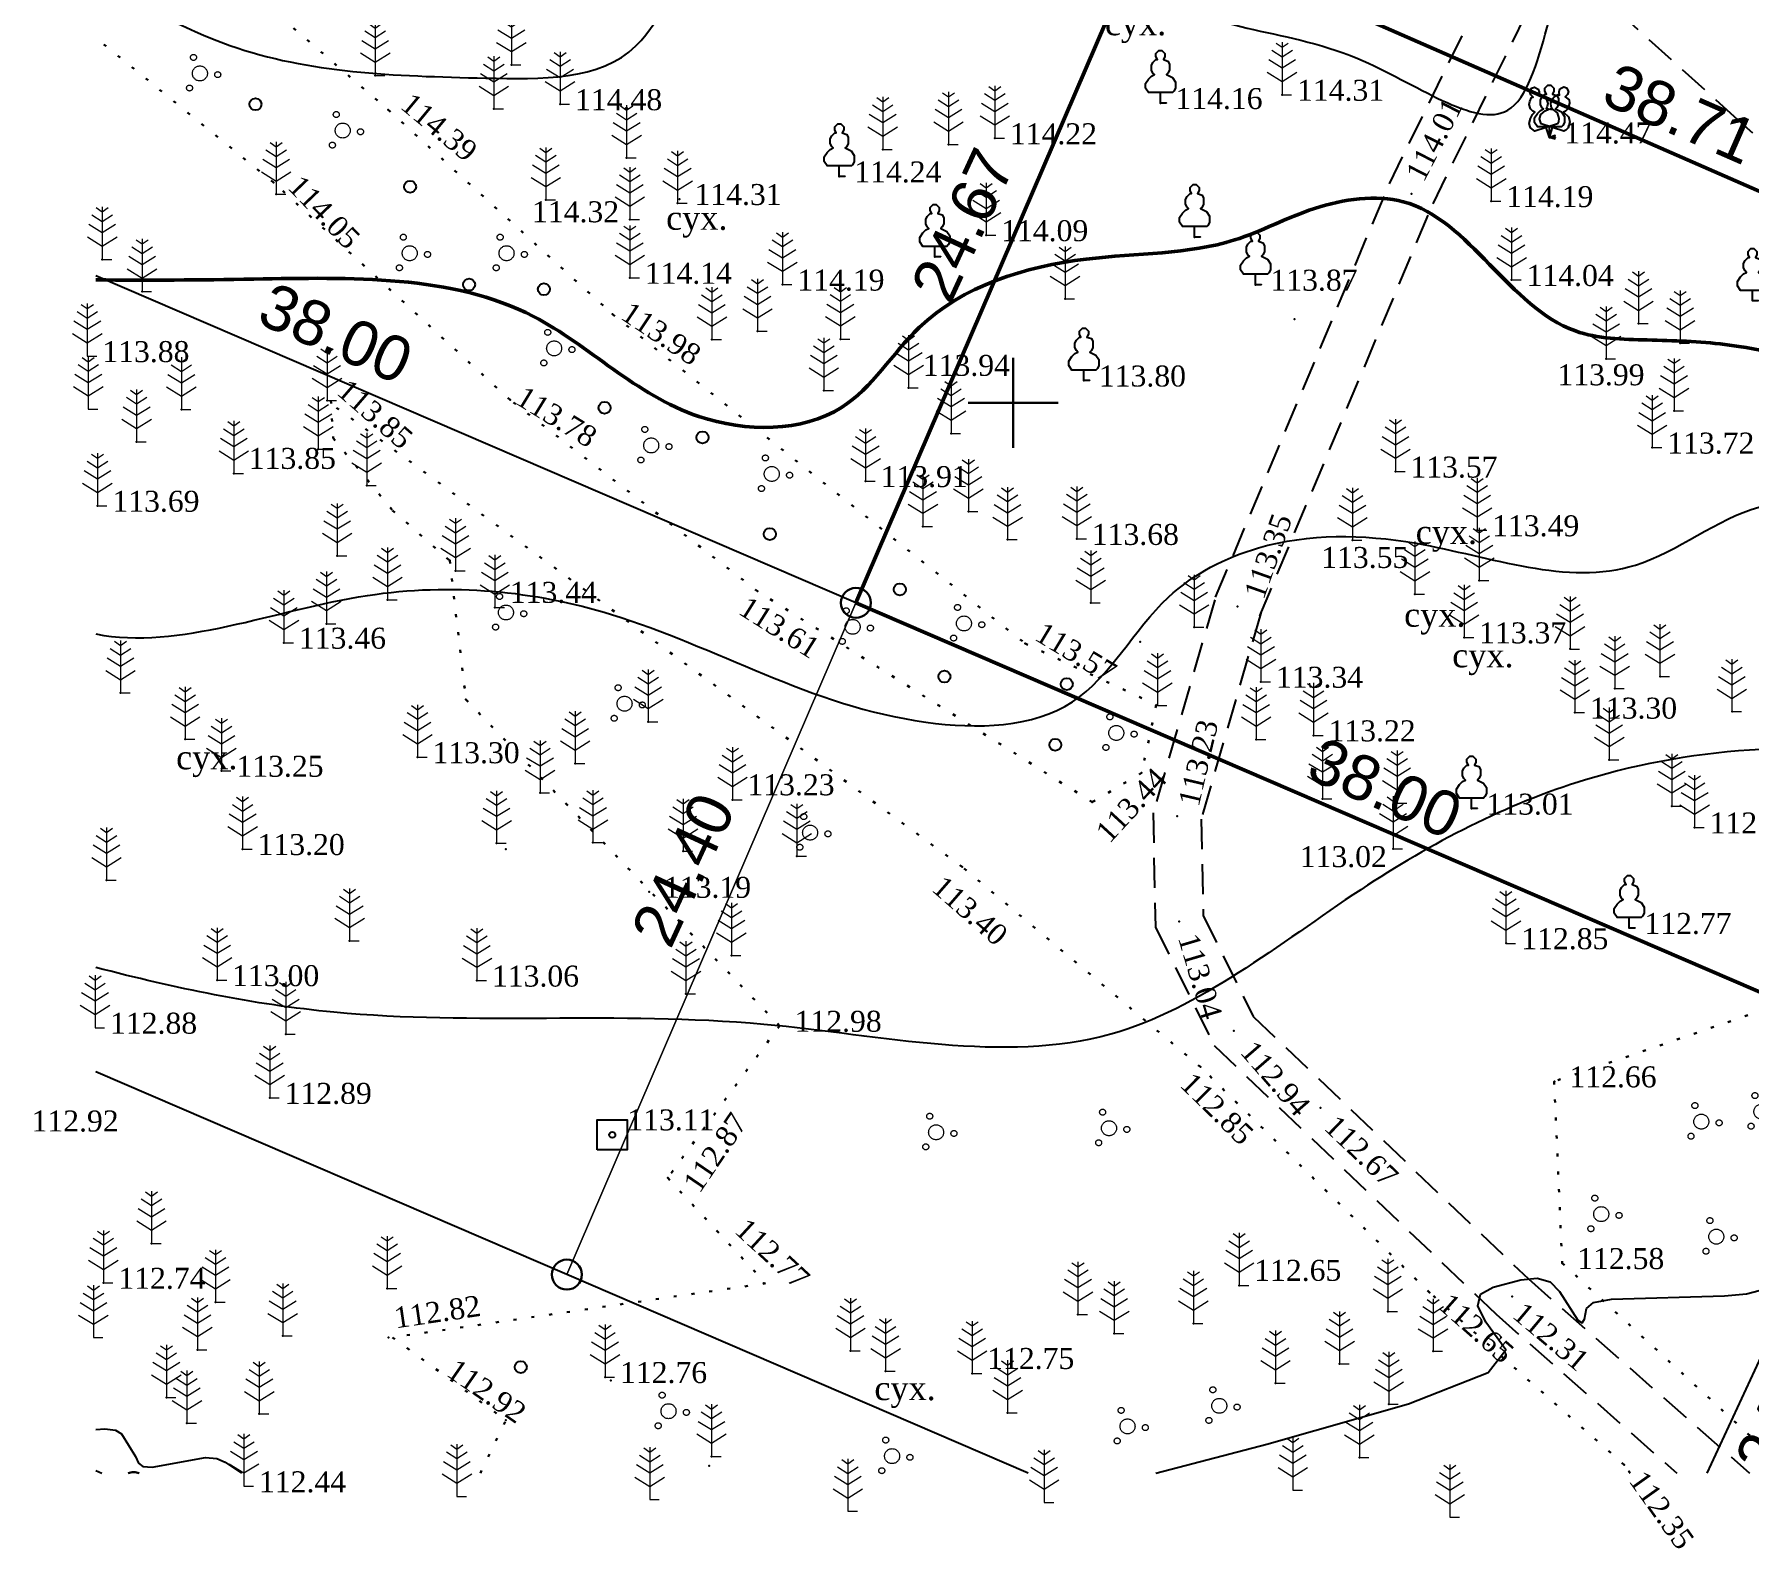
# Model space of a CAD drawing. Header units: millimetres. Extents: x 5405467 to 5405583, y 5524862 to 5524943.
# Drawn here: x 5405467.3 to 5405524.6, y 5524861.8 to 5524912.3 of the extents above; entities that cross this region are included whole.
import ezdxf
from ezdxf.enums import TextEntityAlignment as Align

# ---------------------------------------------------------------- set-up
doc = ezdxf.new("R2010")
doc.units = ezdxf.units.MM
for name, pattern in [('DASHEDX2', [1.5, 1, -0.5]), ('HIDDEN', [0.5, 0, -0.5]), ('суцільна', [50, 50, 0])]:
    doc.linetypes.add(name, pattern=pattern)
for name, color, linetype, lineweight in [('11900000', 1, 'Continuous', 30), ('Контур', 7, 'HIDDEN', 30), ('ТОЧКИ', 7, 'Continuous', 30), ('усл. знак', 7, 'суцільна', 20)]:
    doc.layers.add(name, color=color, linetype=linetype, lineweight=lineweight)
for name, color, linetype in [('SC007', 7, 'Continuous'), ('вис_1_1', 170, 'Continuous'), ('горизонтали', 42, 'Continuous'), ('дороги', 7, 'Continuous'), ('Ділянки_Межі', 10, 'Continuous'), ('надписи', 7, 'Continuous'), ('отметки', 7, 'Continuous'), ('промеры', 185, 'Continuous'), ('Растительность', 7, 'Continuous')]:
    doc.layers.add(name, color=color, linetype=linetype)
doc.styles.get("Standard").update_dxf_attribs({"font": 'arial.ttf'})
doc.styles.add('times', font='times.ttf')

# ---------------------------------------------------------------- blocks, each defined once
blk = doc.blocks.new('A$C2ACB5305')
at = {"layer": 'Растительность'}
blk.add_lwpolyline([(0.2, 0), (0.2, 0), (0, 0), (0, 0.35), (-0.4, 0.35), (-0.5, 0.5), (-0.5, 0.65), (-0.4, 0.8), (-0.3, 0.9), (-0.2, 0.95), (-0.25, 1), (-0.3, 1.1), (-0.3, 1.25), (-0.25, 1.35), (-0.15, 1.45), (-0.1, 1.45), (-0.15, 1.55), (-0.15, 1.65), (-0.05, 1.75), (0.05, 1.75), (0.15, 1.65), (0.15, 1.55), (0.1, 1.45), (0.25, 1.4), (0.3, 1.3), (0.3, 1.1), (0.25, 1), (0.2, 0.95), (0.4, 0.85), (0.5, 0.7), (0.5, 0.5), (0.45, 0.4), (0.4, 0.35), (0, 0.35)], dxfattribs=at)
blk = doc.blocks.new('A$C51FE15A3')
at = {"layer": 'Растительность', "color": 94, "lineweight": 0}
for points in [[(-0.201, 1.726), (0, 1.584), (0.201, 1.726)], [(0, 1.75), (0, 0), (0.319, 0)], [(-0.447, 1.172), (0, 0.895), (0.447, 1.172)], [(-0.343, 1.489), (0, 1.267), (0.343, 1.489)], [(-0.493, 0.753), (0, 0.444), (0.493, 0.753)]]:
    blk.add_lwpolyline(points, dxfattribs=at)
blk = doc.blocks.new('A$C72385B22')
at = {"layer": 'усл. знак'}
for centre, radius in [((-0.02, 1.49), 0.25), ((0, 0), 0.625), ((-1.29, -0.64), 0.25), ((1.28, -0.76), 0.25)]:
    blk.add_circle(centre, radius, dxfattribs=at)
blk = doc.blocks.new('SYMBOL902')
at = {"layer": 'SC007'}
blk.add_lwpolyline([(-1.25, -1.25), (-1.25, 1.25), (1.25, 1.25), (1.25, -1.25)], close=True, dxfattribs=at)
blk.add_circle((0, 0), 0.25, dxfattribs=at)

msp = doc.modelspace()

# ---------------------------------------------------------------- linework, layer by layer
at = {"layer": '11900000', "color": 7}
for points in [[(5405500, 5524898.5, 0), (5405500, 5524901.5, 0)], [(5405500, 5524898.5, 0), (5405500, 5524901.5, 0)], [(5405498.5, 5524900, 0), (5405501.5, 5524900, 0)], [(5405498.5, 5524900, 0), (5405501.5, 5524900, 0)]]:
    msp.add_polyline3d(points, dxfattribs=at)
at = {"layer": 'вис_1_1', "color": 7}
for p in [(5405486.57, 5524867.39, 112.87), (5405483.07, 5524866.06, 112.92), (5405489.85, 5524864.54, 112.81)]:
    msp.add_point(p, dxfattribs=at)
at = {"layer": 'горизонтали', "color": 32}
for points in [[(5405504.754, 5524864.294, 112.5), (5405508.457, 5524865.262, 112.5), (5405513.187, 5524866.602, 112.5), (5405515.847, 5524867.652, 112.5), (5405516.437, 5524868.412, 112.5), (5405515.767, 5524869.332, 112.5), (5405515.507, 5524869.872, 112.5), (5405515.587, 5524870.262, 112.5), (5405516.017, 5524870.502, 112.5), (5405516.937, 5524870.742, 112.5), (5405517.487, 5524870.802, 112.5), (5405517.917, 5524870.672, 112.5), (5405518.227, 5524870.352, 112.5), (5405518.837, 5524869.402, 112.5), (5405518.987, 5524869.312, 112.5), (5405519.067, 5524869.432, 112.5), (5405519.127, 5524869.782, 112.5), (5405519.367, 5524869.982, 112.5), (5405519.967, 5524870.102, 112.5), (5405523.737, 5524870.212, 112.5), (5405524.467, 5524870.282, 112.5), (5405524.887, 5524870.392, 112.5)], [(5405469.389, 5524865.75, 112.5), (5405469.687, 5524865.772, 112.5), (5405470.047, 5524865.732, 112.5), (5405470.247, 5524865.602, 112.5), (5405470.707, 5524864.852, 112.5), (5405470.807, 5524864.622, 112.5), (5405470.957, 5524864.512, 112.5), (5405471.267, 5524864.492, 112.5), (5405473.047, 5524864.812, 112.5), (5405473.427, 5524864.782, 112.5), (5405473.707, 5524864.662, 112.5), (5405474.248, 5524864.294, 112.5)]]:
    msp.add_polyline3d(points, dxfattribs=at)
for points, knots in [([(5405469.389, 5524914.336), (5405470.777, 5524913.318), (5405474.866, 5524911.049), (5405480.954, 5524910.859), (5405487.753, 5524910.726), (5405489.619, 5524917.188), (5405495.917, 5524914.065), (5405499.639, 5524916.398), (5405503.163, 5524916.446), (5405505.422, 5524912.201), (5405510.741, 5524912.765), (5405517.84, 5524907.268), (5405517.736, 5524918.751), (5405526.319, 5524913.304), (5405528.739, 5524920.191), (5405534.133, 5524923.283), (5405541.145, 5524925.692), (5405545.038, 5524930.064), (5405547.24, 5524934.591), (5405549.31, 5524934.412), (5405550.203, 5524932.882), (5405549.792, 5524934.366), (5405550.801, 5524934.735), (5405551.509, 5524935.064), (5405552.105, 5524934.971), (5405552.133, 5524934.966)], [631.34306, 631.34306, 631.34306, 631.34306, 636.424411, 645.037599, 650.155211, 654.20471, 660.817642, 664.928993, 667.318617, 670.308652, 677.41329, 682.706882, 689.124319, 696.095438, 699.812558, 707.481109, 714.462237, 721.355903, 725.779106, 726.515958, 727.610805, 728.505739, 728.853044, 730.63022, 730.716437, 730.716437, 730.716437, 730.716437]), ([(5405469.389, 5524892.291), (5405472.155, 5524891.75), (5405478.212, 5524894.315), (5405487.765, 5524893.352), (5405494.628, 5524888.993), (5405502.439, 5524889.215), (5405504.562, 5524893.563), (5405508.71, 5524895.669), (5405514.135, 5524895.596), (5405520.051, 5524893.253), (5405525.711, 5524898.003), (5405534.805, 5524893.237), (5405543.554, 5524892.265), (5405550.351, 5524890.868), (5405552.133, 5524890.287)], [69.583901, 69.583901, 69.583901, 69.583901, 78.614199, 86.783744, 97.871674, 102.815261, 107.548903, 110.976626, 116.23534, 123.592332, 128.146341, 135.872297, 150.444107, 156.018527, 156.018527, 156.018527, 156.018527]), ([(5405552.133, 5524876.685), (5405551.868, 5524876.91), (5405548.199, 5524880.043), (5405541.86, 5524885.092), (5405530.532, 5524888.902), (5405519.961, 5524888.451), (5405511.123, 5524883.841), (5405503.061, 5524877.143), (5405490.607, 5524880.098), (5405479.334, 5524878.953), (5405472.024, 5524880.474), (5405469.389, 5524881.166)], [165.323805, 165.323805, 165.323805, 165.323805, 166.34207, 179.461812, 189.669355, 201.545098, 209.892608, 219.526566, 231.106647, 245.459521, 253.59583, 253.59583, 253.59583, 253.59583])]:
    msp.add_open_spline(points, degree=3, knots=knots, dxfattribs=at)
at = {"layer": 'горизонтали', "color": 32, "lineweight": 50}
msp.add_open_spline([(5405527.495, 5524901.146), (5405526.248, 5524901.464), (5405524.159, 5524902.02), (5405521.237, 5524902.101), (5405517.005, 5524902.19), (5405514.689, 5524907.329), (5405509.989, 5524906.658), (5405506.812, 5524904.913), (5405502.087, 5524905.078), (5405497.049, 5524903.519), (5405494.428, 5524899.014), (5405488.528, 5524899.028), (5405483.602, 5524904.357), (5405475.991, 5524904.129), (5405471.123, 5524904.086), (5405469.389, 5524904.108)], degree=3, knots=[196.40681, 196.40681, 196.40681, 196.40681, 200.230739, 202.823923, 205.243831, 212.423165, 215.395728, 218.258995, 223.252411, 229.279318, 232.992538, 237.766943, 244.213134, 253.624228, 258.872437, 258.872437, 258.872437, 258.872437], dxfattribs=at)
at = {"layer": 'дороги', "color": 7, "linetype": 'DASHEDX2'}
for points, elevation in [([(5405506.753, 5524893.52), (5405512.552, 5524907.312), (5405516.907, 5524916.173)], 113.35), ([(5405508.227, 5524892.9), (5405514.008, 5524906.648), (5405518.086, 5524914.946)], 113.35), ([(5405543.518, 5524892.41), (5405542.628, 5524893.065), (5405524.191, 5524909.438), (5405518.086, 5524914.946)], 112.707), ([(5405506.722, 5524893.432), (5405504.665, 5524886.322), (5405504.745, 5524882.505), (5405506.702, 5524878.564), (5405516.111, 5524869.594), (5405522.144, 5524864.294)], 113.35), ([(5405508.258, 5524892.988), (5405506.269, 5524886.112), (5405506.337, 5524882.897), (5405508.01, 5524879.528), (5405517.191, 5524870.774), (5405524.568, 5524864.294)], 113.35)]:
    msp.add_lwpolyline(points, dxfattribs=dict(at, elevation=elevation))
at = {"layer": 'Ділянки_Межі', "lineweight": 25}
for points in [[(5405469.389, 5524931.365), (5405469.694, 5524931.231), (5405504.504, 5524915.991), (5405539.966, 5524900.465), (5405529.656, 5524878.309), (5405523.143, 5524864.294)], [(5405500.496, 5524864.294), (5405485.105, 5524870.917), (5405469.389, 5524877.68)], [(5405469.389, 5524864.379), (5405469.584, 5524864.294)]]:
    msp.add_lwpolyline(points, dxfattribs=at)
at = {"layer": 'Ділянки_Межі'}
for points in [[(5405469.389, 5524930.523), (5405469.694, 5524931.231), (5405504.504, 5524915.991), (5405494.751, 5524893.33), (5405469.389, 5524904.244)], [(5405469.389, 5524864.379), (5405469.584, 5524864.294)]]:
    msp.add_lwpolyline(points, dxfattribs=at)
at = {"layer": 'Ділянки_Межі', "lineweight": 50}
msp.add_lwpolyline([(5405494.751, 5524893.33), (5405504.504, 5524915.991), (5405539.966, 5524900.465), (5405529.656, 5524878.309)], close=True, dxfattribs=at)
at = {"layer": 'Ділянки_Межі', "lineweight": 0}
for points in [[(5405469.389, 5524904.244), (5405494.751, 5524893.33), (5405485.105, 5524870.917), (5405469.389, 5524877.68)], [(5405485.105, 5524870.917), (5405494.751, 5524893.33), (5405529.656, 5524878.309), (5405523.143, 5524864.294)], [(5405500.496, 5524864.294), (5405485.105, 5524870.917)]]:
    msp.add_lwpolyline(points, dxfattribs=at)
at = {"layer": 'Контур', "color": 7, "linetype": 'HIDDEN'}
for points, elevation in [([(5405469.389, 5524918.084), (5405470.07, 5524917.59), (5405479.143, 5524909.781)], 113.339), ([(5405475.316, 5524907.356), (5405469.389, 5524912.18)], 113.339), ([(5405479.143, 5524909.781), (5405479.143, 5524909.781), (5405486.624, 5524902.96), (5405500.397, 5524891.973), (5405504.773, 5524889.922), (5405504.283, 5524887.655)], 114.045), ([(5405504.283, 5524887.655), (5405502.637, 5524886.68), (5405491.469, 5524893.717), (5405483.207, 5524900.101), (5405475.316, 5524907.356)], 113.339), ([(5405520.585, 5524864.294), (5405520.386, 5524864.573), (5405513.893, 5524870.316), (5405506.249, 5524877.846), (5405498.3, 5524884.518), (5405477.1, 5524900.076)], 111.795), ([(5405477.228, 5524900.076), (5405477.305, 5524898.823), (5405479.288, 5524896.413), (5405481.195, 5524894.74)], 111.795), ([(5405481.195, 5524894.74), (5405481.737, 5524890.103), (5405492.202, 5524879.22), (5405488.469, 5524874.147), (5405491.737, 5524870.627), (5405479.282, 5524868.823), (5405483.07, 5524866.06), (5405483.07, 5524866.06)], 113.515), ([(5405532.26, 5524879.96), (5405527.35, 5524880.54), (5405518.05, 5524877.36), (5405518.317, 5524871.302), (5405525.945, 5524864.294)], 112.62), ([(5405482.217, 5524864.294), (5405483.07, 5524866.06)], 111.18)]:
    msp.add_lwpolyline(points, dxfattribs=dict(at, elevation=elevation))
at = {"layer": 'отметки', "color": 7}
for p in [(5405478.71, 5524910.924, 114.457), (5405483.252, 5524911.276, 114.49), (5405508.97, 5524910.282, 114.311), (5405479.143, 5524909.781, 114.391), (5405482.668, 5524909.817, 114.498), (5405484.877, 5524909.966, 114.481), (5405504.912, 5524910.005, 114.159), (5405497.839, 5524908.624, 114.25), (5405499.387, 5524908.83, 114.219), (5405517.89, 5524908.857, 114.466), (5405487.099, 5524908.182, 114.398), (5405495.644, 5524908.459, 114.226), (5405494.195, 5524907.558, 114.244), (5405475.316, 5524907.356, 114.161), (5405475.404, 5524906.96, 114.045), (5405513.284, 5524906.978, 114.007), (5405484.402, 5524906.773, 114.323), (5405488.8, 5524906.66, 114.316), (5405488.863, 5524906.804, 114.314), (5405515.95, 5524906.734, 114.191), (5405487.205, 5524906.12, 114.305), (5405499.096, 5524905.597, 114.092), (5405506.051, 5524905.533, 114.052), (5405469.6, 5524904.79, 114), (5405497.382, 5524904.872, 114.06), (5405487.205, 5524904.175, 114.139), (5405516.629, 5524904.102, 114.041), (5405470.93, 5524903.72, 114), (5405492.296, 5524903.948, 114.19), (5405501.73, 5524903.471, 113.95), (5405508.082, 5524903.945, 113.871), (5405486.624, 5524902.96, 113.984), (5405491.465, 5524902.39, 114.125), (5405509.386, 5524902.793, 113.83), (5405520.863, 5524902.645, 114.027), (5405489.945, 5524902.116, 114.146), (5405494.23, 5524902.127, 114.078), (5405522.252, 5524901.997, 113.982), (5405519.782, 5524901.472, 113.991), (5405502.356, 5524900.748, 113.8), (5405477.1, 5524900.076, 113.848), (5405483.207, 5524900.101, 113.784), (5405493.678, 5524900.417, 114.029), (5405496.508, 5524900.509, 113.945), (5405472.24, 5524899.78, 113.93), (5405522.049, 5524899.738, 113.759), (5405497.923, 5524898.984, 113.87), (5405470.747, 5524898.7, 113.865), (5405476.81, 5524898.46, 113.81), (5405521.322, 5524898.51, 113.716), (5405512.754, 5524897.71, 113.573), (5405473.99, 5524897.65, 113.85), (5405478.424, 5524897.247, 113.732), (5405495.074, 5524897.393, 113.908), (5405469.439, 5524896.57, 113.694), (5405498.501, 5524896.377, 113.808), (5405496.988, 5524895.875, 113.832), (5405499.811, 5524895.44, 113.72), (5405502.121, 5524895.463, 113.678), (5405511.318, 5524895.422, 113.547), (5405515.48, 5524895.752, 113.487), (5405477.44, 5524894.9, 113.67), (5405481.195, 5524894.74, 113.515), (5405481.39, 5524894.4, 113.55), (5405491.469, 5524893.717, 113.615), (5405515.552, 5524894.08, 113.517), (5405479.12, 5524893.43, 113.57), (5405482.7, 5524893.18, 113.44), (5405502.585, 5524893.329, 113.647), (5405507.488, 5524893.208, 113.353), (5405513.403, 5524893.622, 113.446), (5405477.08, 5524892.63, 113.53), (5405506.035, 5524892.515, 113.437), (5405475.662, 5524892.001, 113.459), (5405500.397, 5524891.973, 113.575), (5405504.231, 5524892.032, 113.499), (5405515.045, 5524892.179, 113.373), (5405518.583, 5524891.792, 113.358), (5405521.583, 5524890.872, 113.19), (5405470.209, 5524890.323, 113.385), (5405508.265, 5524890.699, 113.339), (5405520.073, 5524890.472, 113.297), (5405481.737, 5524890.103, 113.269), (5405504.773, 5524889.922, 113.414), (5405518.745, 5524889.667, 113.298), (5405523.988, 5524889.702, 113.084), (5405487.82, 5524889.36, 113.28), (5405472.368, 5524888.777, 113.257), (5405508.104, 5524888.772, 113.276), (5405510.02, 5524888.91, 113.219), (5405480.121, 5524888.18, 113.297), (5405485.38, 5524887.97, 113.27), (5405519.888, 5524888.091, 113.061), (5405473.577, 5524887.728, 113.249), (5405504.283, 5524887.655, 113.339), (5405484.208, 5524886.992, 113.257), (5405510.315, 5524886.792, 113.146), (5405490.63, 5524886.76, 113.23), (5405502.637, 5524886.68, 113.438), (5405505.467, 5524886.217, 113.226), (5405512.811, 5524886.649, 113.025), (5405515.29, 5524886.465, 113.009), (5405521.977, 5524886.544, 112.909), (5405522.737, 5524885.836, 112.907), (5405474.284, 5524885.116, 113.199), (5405482.759, 5524885.313, 113.131), (5405483.067, 5524885.111, 113.189), (5405485.975, 5524885.333, 113.265), (5405512.673, 5524885.127, 113.018), (5405488.98, 5524885.04, 113.15), (5405492.78, 5524884.88, 113.17), (5405498.3, 5524884.518, 114.253), (5405469.74, 5524884.082, 113.133), (5405487.845, 5524883.689, 113.193), (5405505.541, 5524882.701, 113.045), (5405520.562, 5524882.483, 112.772), (5405477.855, 5524882.054, 113.116), (5405516.451, 5524881.975, 112.851), (5405490.595, 5524881.569, 113.084), (5405473.434, 5524880.742, 113.004), (5405482.103, 5524880.727, 113.062), (5405489.079, 5524880.289, 113.03), (5405475.721, 5524878.94, 112.938), (5405492.202, 5524879.22, 112.975), (5405507.356, 5524879.046, 112.939), (5405506.249, 5524877.846, 112.846), (5405518.06, 5524877.366, 112.661), (5405475.187, 5524876.815, 112.891), (5405510.255, 5524876.477, 112.666), (5405488.469, 5524874.147, 112.868), (5405471.244, 5524871.955, 112.897), (5405518.317, 5524871.302, 112.576), (5405469.638, 5524870.645, 112.736), (5405479.109, 5524870.456, 112.852), (5405491.673, 5524870.627, 112.772), (5405507.54, 5524870.56, 112.65), (5405513.893, 5524870.316, 112.65), (5405473.38, 5524870, 112.786), (5405512.5, 5524869.69, 112.52), (5405516.651, 5524870.184, 112.31), (5405502.16, 5524869.59, 112.78), (5405506.01, 5524869.29, 112.75), (5405475.622, 5524868.871, 112.839), (5405479.154, 5524868.823, 112.816), (5405503.37, 5524868.95, 112.74), (5405472.776, 5524868.408, 112.742), (5405494.57, 5524868.38, 112.79), (5405510.89, 5524867.94, 112.57), (5405514.01, 5524868.36, 112.5), (5405486.377, 5524867.5, 112.76), (5405495.74, 5524867.7, 112.76), (5405498.63, 5524867.62, 112.75), (5405471.74, 5524866.82, 112.551), (5405508.75, 5524867.3, 112.56), (5405474.841, 5524866.268, 112.894), (5405499.81, 5524866.31, 112.77), (5405512.53, 5524866.59, 112.47), (5405472.426, 5524865.965, 112.559), (5405489.93, 5524864.85, 112.74), (5405511.55, 5524864.82, 112.42), (5405520.386, 5524864.573, 112.346)]:
    msp.add_point(p, dxfattribs=at)
at = {"layer": 'Растительность', "color": 7}
for centre in [(5405474.713, 5524909.965), (5405479.87, 5524907.214), (5405481.84, 5524903.949), (5405484.339, 5524903.791), (5405486.364, 5524899.839), (5405489.63, 5524898.849), (5405491.877, 5524895.624), (5405496.215, 5524893.779), (5405497.702, 5524890.87), (5405501.783, 5524890.618), (5405501.404, 5524888.594), (5405483.563, 5524867.833)]:
    msp.add_circle(centre, 0.2, dxfattribs=at)
at = {"layer": 'ТОЧКИ'}
for centre in [(5405494.751, 5524893.33, 107.24), (5405485.105, 5524870.917)]:
    msp.add_circle(centre, 0.5, dxfattribs=at)
for centre, start, end in [((5405470.649, 5524863.829), 90.1225, 111.4324), ((5405470.647, 5524863.829), 68.5676, 89.8775)]:
    msp.add_arc(centre, 0.5, start, end, dxfattribs=at)

# ---------------------------------------------------------------- block references
at = {"layer": 'отметки', "color": 7, "xscale": 0.400000000372529, "yscale": 0.400000000372529, "zscale": 0.400000000372529}
msp.add_blockref('SYMBOL902', (5405486.62, 5524875.58, 113.11), dxfattribs=at)
at = {"layer": 'Растительность', "color": 7}
for name, p in [('A$C51FE15A3', (5405478.71, 5524910.924, 114.457)), ('A$C51FE15A3', (5405483.252, 5524911.276, 114.49)), ('A$C51FE15A3', (5405508.97, 5524910.282, 114.311)), ('A$C51FE15A3', (5405482.668, 5524909.817, 114.498)), ('A$C51FE15A3', (5405484.877, 5524909.966, 114.481)), ('A$C2ACB5305', (5405504.912, 5524910.005, 114.159)), ('A$C51FE15A3', (5405497.839, 5524908.624, 114.25)), ('A$C51FE15A3', (5405499.387, 5524908.83, 114.219)), ('A$C2ACB5305', (5405517.89, 5524908.857, 114.466)), ('A$C51FE15A3', (5405487.099, 5524908.182, 114.398)), ('A$C51FE15A3', (5405495.644, 5524908.459, 114.226)), ('A$C2ACB5305', (5405494.195, 5524907.558, 114.244)), ('A$C51FE15A3', (5405475.404, 5524906.96, 114.045)), ('A$C51FE15A3', (5405484.402, 5524906.773, 114.323)), ('A$C51FE15A3', (5405488.8, 5524906.66, 114.316)), ('A$C51FE15A3', (5405515.95, 5524906.734, 114.191)), ('A$C51FE15A3', (5405487.205, 5524906.12, 114.305)), ('A$C51FE15A3', (5405499.096, 5524905.597, 114.092)), ('A$C2ACB5305', (5405506.051, 5524905.533, 114.052)), ('A$C51FE15A3', (5405469.6, 5524904.79, 114)), ('A$C2ACB5305', (5405497.382, 5524904.872, 114.06)), ('A$C51FE15A3', (5405487.205, 5524904.175, 114.139)), ('A$C51FE15A3', (5405492.296, 5524903.948, 114.19)), ('A$C2ACB5305', (5405508.082, 5524903.945, 113.871)), ('A$C51FE15A3', (5405516.629, 5524904.102, 114.041)), ('A$C51FE15A3', (5405470.93, 5524903.72, 114)), ('A$C51FE15A3', (5405501.73, 5524903.471, 113.95)), ('A$C2ACB5305', (5405524.668, 5524903.402, 114.061)), ('A$C51FE15A3', (5405491.465, 5524902.39, 114.125)), ('A$C51FE15A3', (5405520.863, 5524902.645, 114.027)), ('A$C51FE15A3', (5405489.945, 5524902.116, 114.146)), ('A$C51FE15A3', (5405494.23, 5524902.127, 114.078)), ('A$C51FE15A3', (5405522.252, 5524901.997, 113.982)), ('A$C51FE15A3', (5405469.102, 5524901.562, 113.878)), ('A$C51FE15A3', (5405519.782, 5524901.472, 113.991)), ('A$C51FE15A3', (5405496.508, 5524900.509, 113.945)), ('A$C2ACB5305', (5405502.356, 5524900.748, 113.8)), ('A$C51FE15A3', (5405477.1, 5524900.076, 111.795)), ('A$C51FE15A3', (5405493.678, 5524900.417, 114.029)), ('A$C51FE15A3', (5405469.134, 5524899.79, 113.893)), ('A$C51FE15A3', (5405472.24, 5524899.78, 113.93)), ('A$C51FE15A3', (5405522.049, 5524899.738, 113.759)), ('A$C51FE15A3', (5405497.923, 5524898.984, 113.87)), ('A$C51FE15A3', (5405470.747, 5524898.7, 113.865)), ('A$C51FE15A3', (5405476.81, 5524898.46, 113.81)), ('A$C51FE15A3', (5405521.322, 5524898.51, 113.716)), ('A$C51FE15A3', (5405473.99, 5524897.65, 113.85)), ('A$C51FE15A3', (5405512.754, 5524897.71, 113.573)), ('A$C51FE15A3', (5405478.424, 5524897.247, 113.732)), ('A$C51FE15A3', (5405495.074, 5524897.393, 113.908)), ('A$C51FE15A3', (5405469.439, 5524896.57, 113.694)), ('A$C51FE15A3', (5405498.501, 5524896.377, 113.808)), ('A$C51FE15A3', (5405496.988, 5524895.875, 113.832)), ('A$C51FE15A3', (5405499.811, 5524895.44, 113.72)), ('A$C51FE15A3', (5405502.121, 5524895.463, 113.678)), ('A$C51FE15A3', (5405511.318, 5524895.422, 113.547)), ('A$C51FE15A3', (5405515.48, 5524895.752, 113.487)), ('A$C51FE15A3', (5405477.44, 5524894.9, 113.67)), ('A$C51FE15A3', (5405481.39, 5524894.4, 113.55)), ('A$C51FE15A3', (5405515.552, 5524894.08, 113.517)), ('A$C51FE15A3', (5405479.12, 5524893.43, 113.57)), ('A$C51FE15A3', (5405482.7, 5524893.18, 113.44)), ('A$C51FE15A3', (5405502.585, 5524893.329, 113.647)), ('A$C51FE15A3', (5405513.403, 5524893.622, 113.446)), ('A$C51FE15A3', (5405477.08, 5524892.63, 113.53)), ('A$C51FE15A3', (5405506.035, 5524892.515, 113.437)), ('A$C51FE15A3', (5405475.662, 5524892.001, 113.459)), ('A$C51FE15A3', (5405515.045, 5524892.179, 113.373)), ('A$C51FE15A3', (5405518.58, 5524891.79, 113.36)), ('A$C51FE15A3', (5405521.58, 5524890.87, 113.19)), ('A$C51FE15A3', (5405470.209, 5524890.323, 113.385)), ('A$C51FE15A3', (5405508.265, 5524890.699, 113.339)), ('A$C51FE15A3', (5405520.07, 5524890.47, 113.3)), ('A$C51FE15A3', (5405504.811, 5524889.904, 114.045)), ('A$C51FE15A3', (5405518.74, 5524889.67, 113.3)), ('A$C51FE15A3', (5405523.98, 5524889.7, 113.08)), ('A$C51FE15A3', (5405487.82, 5524889.36, 113.28)), ('A$C51FE15A3', (5405472.368, 5524888.777, 113.257)), ('A$C51FE15A3', (5405508.104, 5524888.772, 113.276)), ('A$C51FE15A3', (5405510.02, 5524888.91, 113.219)), ('A$C51FE15A3', (5405480.121, 5524888.18, 113.297)), ('A$C51FE15A3', (5405485.38, 5524887.97, 113.27)), ('A$C51FE15A3', (5405519.888, 5524888.091, 113.061)), ('A$C51FE15A3', (5405473.577, 5524887.728, 113.249)), ('A$C51FE15A3', (5405484.208, 5524886.992, 113.257)), ('A$C51FE15A3', (5405490.63, 5524886.76, 113.23)), ('A$C51FE15A3', (5405510.315, 5524886.792, 113.146)), ('A$C51FE15A3', (5405512.811, 5524886.649, 113.025)), ('A$C2ACB5305', (5405515.29, 5524886.465, 113.009)), ('A$C51FE15A3', (5405521.977, 5524886.544, 112.909)), ('A$C51FE15A3', (5405522.737, 5524885.836, 112.907)), ('A$C51FE15A3', (5405474.284, 5524885.116, 113.199)), ('A$C51FE15A3', (5405482.759, 5524885.313, 113.131)), ('A$C51FE15A3', (5405485.975, 5524885.333, 113.265)), ('A$C51FE15A3', (5405488.98, 5524885.04, 113.15)), ('A$C51FE15A3', (5405512.673, 5524885.127, 113.018)), ('A$C51FE15A3', (5405492.78, 5524884.88, 113.17)), ('A$C51FE15A3', (5405469.74, 5524884.082, 113.133)), ('A$C2ACB5305', (5405520.55, 5524882.48, 112.77)), ('A$C51FE15A3', (5405477.855, 5524882.054, 113.116)), ('A$C51FE15A3', (5405516.44, 5524881.97, 112.85)), ('A$C51FE15A3', (5405490.595, 5524881.569, 113.084)), ('A$C51FE15A3', (5405473.434, 5524880.742, 113.004)), ('A$C51FE15A3', (5405482.103, 5524880.727, 113.062)), ('A$C51FE15A3', (5405489.079, 5524880.289, 113.03)), ('A$C51FE15A3', (5405469.359, 5524879.155, 112.885)), ('A$C51FE15A3', (5405475.721, 5524878.94, 112.938)), ('A$C51FE15A3', (5405475.187, 5524876.815, 112.891)), ('A$C51FE15A3', (5405471.244, 5524871.955, 112.897)), ('A$C51FE15A3', (5405469.638, 5524870.645, 112.736)), ('A$C51FE15A3', (5405479.109, 5524870.456, 112.852)), ('A$C51FE15A3', (5405507.54, 5524870.56, 112.65)), ('A$C51FE15A3', (5405473.38, 5524870, 112.786)), ('A$C51FE15A3', (5405502.16, 5524869.59, 112.78)), ('A$C51FE15A3', (5405512.5, 5524869.69, 112.52)), ('A$C51FE15A3', (5405506.01, 5524869.29, 112.75)), ('A$C51FE15A3', (5405469.305, 5524868.815, 112.717)), ('A$C51FE15A3', (5405475.622, 5524868.871, 112.839)), ('A$C51FE15A3', (5405503.37, 5524868.95, 112.74)), ('A$C51FE15A3', (5405472.776, 5524868.408, 112.742)), ('A$C51FE15A3', (5405494.57, 5524868.38, 112.79)), ('A$C51FE15A3', (5405510.89, 5524867.94, 112.57)), ('A$C51FE15A3', (5405514.01, 5524868.36, 112.5)), ('A$C51FE15A3', (5405486.377, 5524867.5, 112.76)), ('A$C51FE15A3', (5405495.74, 5524867.7, 112.76)), ('A$C51FE15A3', (5405498.63, 5524867.62, 112.75)), ('A$C51FE15A3', (5405508.75, 5524867.3, 112.56)), ('A$C51FE15A3', (5405471.74, 5524866.82, 112.551)), ('A$C51FE15A3', (5405474.841, 5524866.268, 112.894)), ('A$C51FE15A3', (5405499.81, 5524866.31, 112.77)), ('A$C51FE15A3', (5405512.53, 5524866.59, 112.47)), ('A$C51FE15A3', (5405472.426, 5524865.965, 112.559)), ('A$C51FE15A3', (5405489.93, 5524864.85, 112.74)), ('A$C51FE15A3', (5405511.55, 5524864.82, 112.42)), ('A$C51FE15A3', (5405474.329, 5524863.855, 112.441)), ('A$C51FE15A3', (5405481.435, 5524863.514, 112.738)), ('A$C51FE15A3', (5405487.87, 5524863.41, 112.71)), ('A$C51FE15A3', (5405501.03, 5524863.32, 112.5)), ('A$C51FE15A3', (5405509.33, 5524863.73, 112.53)), ('A$C51FE15A3', (5405494.48, 5524863.02, 112.66)), ('A$C51FE15A3', (5405514.57, 5524862.83, 112.28))]:
    msp.add_blockref(name, p, dxfattribs=at)
for rotation in [18.10501793387593, 342.5093486713702]:
    msp.add_blockref('A$C2ACB5305', (5405517.89, 5524908.857, 114.466), dxfattribs=dict(at, rotation=rotation))
at = {"layer": 'усл. знак', "color": 7, "linetype": 'суцільна', "lineweight": 13, "xscale": 0.3999999998750298, "yscale": 0.3999999998750298, "zscale": 0.3999999998750298, "rotation": 265.3647753868261}
for p in [(5405472.858, 5524910.993), (5405477.624, 5524909.088), (5405479.861, 5524904.995), (5405483.091, 5524904.995), (5405484.68, 5524901.82), (5405487.918, 5524898.582), (5405491.942, 5524897.63), (5405483.071, 5524893.008), (5405494.639, 5524892.53, 113.339), (5405498.355, 5524892.642), (5405487.028, 5524889.964), (5405503.438, 5524888.991), (5405493.222, 5524885.663), (5405522.96, 5524876.022), (5405524.964, 5524876.356), (5405497.426, 5524875.667), (5405503.195, 5524875.802), (5405519.62, 5524872.935), (5405523.461, 5524872.184), (5405488.497, 5524866.361), (5405506.874, 5524866.54), (5405503.813, 5524865.854), (5405495.957, 5524864.862)]:
    msp.add_blockref('A$C72385B22', p, dxfattribs=at)

# ---------------------------------------------------------------- texts
at = {"layer": 'вис_1_1', "color": 7, "style": 'times'}
msp.add_text('112.92', height=0.7, rotation=325.1756, dxfattribs=at).set_placement((5405481.238, 5524867.864, 112.92), align=Align.MIDDLE_LEFT)
at = {"layer": 'надписи', "color": 7, "style": 'times'}
for p in [(5405503.059, 5524913.068, 111.861), (5405488.416, 5524906.577, 111.861), (5405513.429, 5524896.095, 111.861), (5405513.043, 5524893.334, 111.861), (5405514.649, 5524891.979, 111.861), (5405472.065, 5524888.577, 111.861), (5405495.365, 5524867.53, 111.861)]:
    msp.add_text('сух.', height=0.8, dxfattribs=at).set_placement(p, align=Align.TOP_LEFT)
at = {"layer": 'отметки', "color": 7, "style": 'times'}
for s, p in [('114.48', (5405485.377, 5524910.466, 114.481)), ('114.16', (5405505.412, 5524910.505, 114.159)), ('114.31', (5405509.47, 5524910.782, 114.311)), ('114.22', (5405499.887, 5524909.33, 114.219)), ('114.47', (5405518.39, 5524909.357, 114.466)), ('114.24', (5405494.695, 5524908.058, 114.244)), ('114.31', (5405489.363, 5524907.304, 114.314)), ('114.19', (5405516.45, 5524907.234, 114.191)), ('114.32', (5405483.94, 5524906.728, 114.323)), ('114.09', (5405499.596, 5524906.097, 114.092)), ('114.14', (5405487.705, 5524904.675, 114.139)), ('114.04', (5405517.129, 5524904.602, 114.041)), ('114.19', (5405492.796, 5524904.448, 114.19)), ('113.87', (5405508.582, 5524904.445, 113.871)), ('113.88', (5405469.602, 5524902.062, 113.878)), ('113.94', (5405496.983, 5524901.604, 113.945)), ('113.80', (5405502.856, 5524901.248, 113.8)), ('113.99', (5405518.158, 5524901.289, 113.991)), ('113.72', (5405521.822, 5524899.01, 113.716)), ('113.91', (5405495.574, 5524897.893, 113.908)), ('113.57', (5405513.254, 5524898.21, 113.573)), ('113.69', (5405469.939, 5524897.07, 113.694)), ('113.68', (5405502.621, 5524895.963, 113.678)), ('113.49', (5405515.98, 5524896.252, 113.487)), ('113.55', (5405510.276, 5524895.195, 113.547)), ('113.37', (5405515.545, 5524892.679, 113.373)), ('113.46', (5405476.162, 5524892.501, 113.459)), ('113.34', (5405508.765, 5524891.199, 113.339)), ('113.30', (5405519.245, 5524890.167, 113.298)), ('113.22', (5405510.52, 5524889.41, 113.219)), ('113.30', (5405480.621, 5524888.68, 113.297)), ('113.25', (5405474.077, 5524888.228, 113.249)), ('113.01', (5405515.79, 5524886.965, 113.009)), ('112.91', (5405523.237, 5524886.336, 112.907)), ('113.20', (5405474.784, 5524885.616, 113.199)), ('113.02', (5405509.559, 5524885.214, 113.018)), ('113.19', (5405488.345, 5524884.189, 113.193)), ('112.77', (5405521.062, 5524882.983, 112.772)), ('112.85', (5405516.951, 5524882.475, 112.851)), ('113.00', (5405473.934, 5524881.242, 113.004)), ('113.06', (5405482.603, 5524881.227, 113.062)), ('112.88', (5405469.859, 5524879.655, 112.885)), ('112.98', (5405492.702, 5524879.72, 112.975)), ('112.66', (5405518.56, 5524877.866, 112.661)), ('112.89', (5405475.687, 5524877.315, 112.891)), ('112.92', (5405467.24, 5524876.393, 112.92)), ('112.58', (5405518.817, 5524871.802, 112.576)), ('112.74', (5405470.138, 5524871.145, 112.736)), ('112.76', (5405486.877, 5524868, 112.76)), ('112.44', (5405474.829, 5524864.355, 112.441))]:
    msp.add_text(s, height=0.7, dxfattribs=at).set_placement(p, align=Align.TOP_LEFT)
for s, rotation, p in [('114.39', 320.2657, (5405479.95, 5524910.4, 114.391)), ('114.01', 62.7874, (5405513.068, 5524907.651, 114.007)), ('114.05', 313.7097, (5405476.256, 5524907.662, 114.045)), ('113.98', 326.1537, (5405487.241, 5524903.419, 113.984)), ('113.85', 319.0172, (5405477.839, 5524900.848, 113.848)), ('113.78', 328.4145, (5405483.707, 5524900.601, 113.784)), ('113.35', 70.476, (5405507.687, 5524893.633, 113.353)), ('113.61', 327.7848, (5405491.154, 5524893.583, 113.615)), ('113.57', 328.9361, (5405501.026, 5524892.723, 113.575)), ('113.23', 76.8079, (5405505.503, 5524886.657, 113.226)), ('113.44', 47.3595, (5405502.692, 5524885.749, 113.438)), ('113.40', 318.8831, (5405497.693, 5524884.283, 113.438)), ('113.04', 286.5082, (5405506.162, 5524882.364, 113.045)), ('112.94', 310.9665, (5405508.063, 5524878.794, 112.939)), ('112.85', 315.4304, (5405506.012, 5524877.726, 112.846)), ('112.87', 55.7142, (5405488.945, 5524873.987, 112.868)), ('112.67', 316.0744, (5405510.813, 5524876.3, 112.666)), ('112.77', 317.2811, (5405491.133, 5524872.86, 112.772)), ('112.82', 8.3516, (5405479.291, 5524869.816, 112.816)), ('112.65', 318.5075, (5405514.599, 5524870.359, 112.65)), ('112.31', 319.9521, (5405517.057, 5524870.055, 112.31)), ('112.35', 305.4297, (5405521.083, 5524864.455, 112.346))]:
    msp.add_text(s, height=0.7, rotation=rotation, dxfattribs=at).set_placement(p, align=Align.TOP_LEFT)
for s, p in [('113.85', (5405474.49, 5524898.15, 113.85)), ('113.44', (5405483.2, 5524893.68, 113.44)), ('113.23', (5405491.13, 5524887.26, 113.23)), ('113.11', (5405487.12, 5524876.08, 113.11)), ('112.65', (5405508.04, 5524871.06, 112.65)), ('112.75', (5405499.13, 5524868.12, 112.75))]:
    msp.add_text(s, height=0.7, dxfattribs=at).set_placement(p, align=Align.MIDDLE_LEFT)
at = {"layer": 'промеры', "char_height": 1.5, "attachment_point": 1}
for s, insert, rotation in [('38.71', (5405520.166, 5524911.392), 336.3558), ('24.67', (5405496.535, 5524903.872), 65.2155), ('38.00', (5405475.297, 5524904.069), 336.3558), ('38.00', (5405510.315, 5524888.892), 336.3558), ('24.40', (5405487.201, 5524882.366), 65.2155), ('24.41', (5405524.027, 5524864.735), 65.2155)]:
    msp.add_mtext(s, dxfattribs=dict(at, insert=insert, rotation=rotation))

doc.saveas('drawing.dxf')
